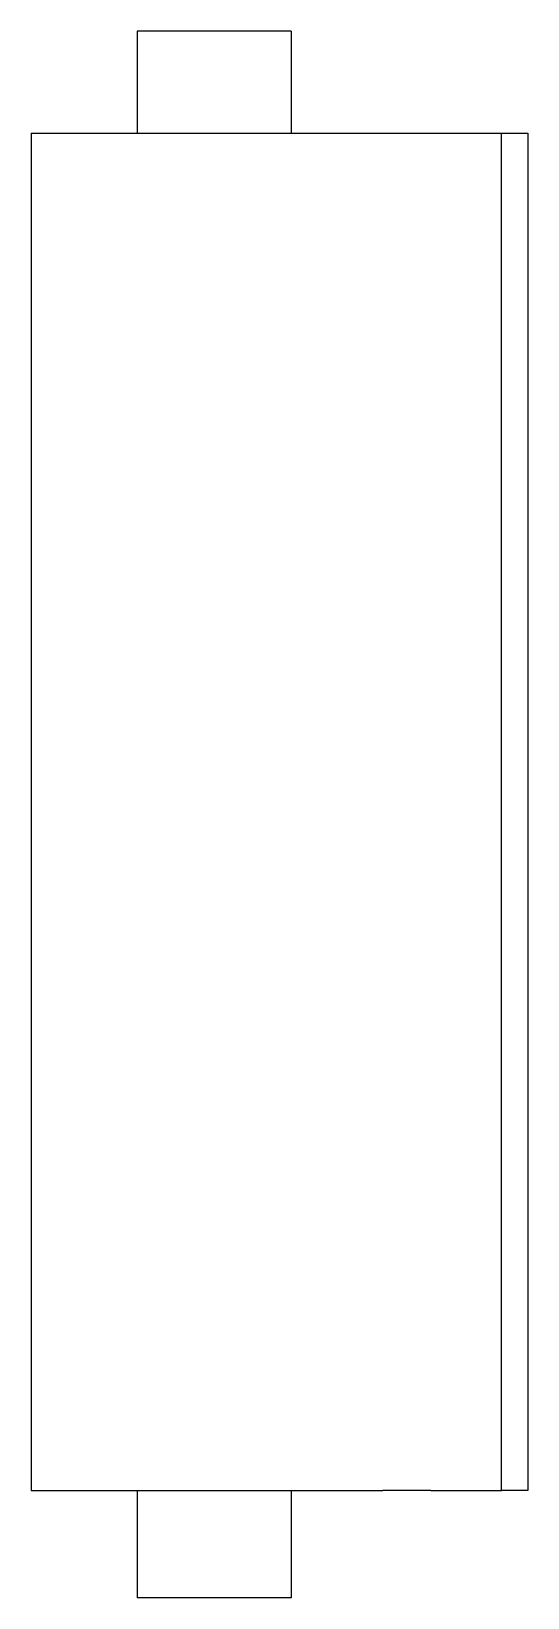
# Model space of a CAD drawing. Header units: metres. Extents: x 0 to 19, y 0 to 59.9.
import ezdxf

# ---------------------------------------------------------------- set-up
doc = ezdxf.new("R2010")
doc.units = ezdxf.units.M

msp = doc.modelspace()

# ---------------------------------------------------------------- linework, layer by layer
for points in [[(4.05, 59.9), (4.05, 59.822), (4.05, 59.744), (4.05, 59.666), (4.05, 59.588), (4.05, 59.51), (4.05, 59.432), (4.05, 59.354), (4.05, 59.276), (4.05, 59.198), (4.05, 59.12), (4.05, 59.042), (4.05, 58.964), (4.05, 58.886), (4.05, 58.808), (4.05, 58.73), (4.05, 58.652), (4.05, 58.574), (4.05, 58.496), (4.05, 58.418), (4.05, 58.34), (4.05, 58.262), (4.05, 58.184), (4.05, 58.106), (4.05, 58.028), (4.05, 57.95), (4.05, 57.872), (4.05, 57.794), (4.05, 57.716), (4.05, 57.638), (4.05, 57.56), (4.05, 57.482), (4.05, 57.404), (4.05, 57.326), (4.05, 57.248), (4.05, 57.17), (4.05, 57.092), (4.05, 57.014), (4.05, 56.936), (4.05, 56.858), (4.05, 56.78), (4.05, 56.702), (4.05, 56.624), (4.05, 56.546), (4.05, 56.468), (4.05, 56.39), (4.05, 56.312), (4.05, 56.234), (4.05, 56.156), (4.05, 56.078), (4.05, 56)], [(9.95, 59.9), (9.929, 59.9), (9.909, 59.9), (9.888, 59.9), (9.85, 59.9), (9.789, 59.9), (9.728, 59.9), (9.667, 59.9), (9.574, 59.9), (9.475, 59.9), (9.377, 59.9), (9.269, 59.9), (9.138, 59.9), (9.007, 59.9), (8.877, 59.9), (8.727, 59.9), (8.571, 59.9), (8.414, 59.9), (8.255, 59.9), (8.08, 59.9), (7.906, 59.9), (7.731, 59.9), (7.551, 59.9), (7.368, 59.9), (7.184, 59.9), (7, 59.9), (6.816, 59.9), (6.632, 59.9), (6.449, 59.9), (6.269, 59.9), (6.094, 59.9), (5.92, 59.9), (5.745, 59.9), (5.586, 59.9), (5.429, 59.9), (5.273, 59.9), (5.123, 59.9), (4.993, 59.9), (4.862, 59.9), (4.731, 59.9), (4.623, 59.9), (4.525, 59.9), (4.426, 59.9), (4.333, 59.9), (4.272, 59.9), (4.211, 59.9), (4.15, 59.9), (4.112, 59.9), (4.091, 59.9), (4.071, 59.9), (4.05, 59.9)], [(9.95, 59.9), (9.95, 59.822), (9.95, 59.744), (9.95, 59.666), (9.95, 59.588), (9.95, 59.51), (9.95, 59.432), (9.95, 59.354), (9.95, 59.276), (9.95, 59.198), (9.95, 59.12), (9.95, 59.042), (9.95, 58.964), (9.95, 58.886), (9.95, 58.808), (9.95, 58.73), (9.95, 58.652), (9.95, 58.574), (9.95, 58.496), (9.95, 58.418), (9.95, 58.34), (9.95, 58.262), (9.95, 58.184), (9.95, 58.106), (9.95, 58.028), (9.95, 57.95), (9.95, 57.872), (9.95, 57.794), (9.95, 57.716), (9.95, 57.638), (9.95, 57.56), (9.95, 57.482), (9.95, 57.404), (9.95, 57.326), (9.95, 57.248), (9.95, 57.17), (9.95, 57.092), (9.95, 57.014), (9.95, 56.936), (9.95, 56.858), (9.95, 56.78), (9.95, 56.702), (9.95, 56.624), (9.95, 56.546), (9.95, 56.468), (9.95, 56.39), (9.95, 56.312), (9.95, 56.234), (9.95, 56.156), (9.95, 56.078), (9.95, 56)], [(0, 56), (0, 54.962), (0, 53.924), (0, 52.886), (0, 51.848), (0, 50.81), (0, 49.772), (0, 48.734), (0, 47.696), (0, 46.658), (0, 45.62), (0, 44.582), (0, 43.544), (0, 42.506), (0, 41.468), (0, 40.43), (0, 39.392), (0, 38.354), (0, 37.316), (0, 36.278), (0, 35.24), (0, 34.202), (0, 33.164), (0, 32.126), (0, 31.088), (0, 30.05), (0, 29.012), (0, 27.974), (0, 26.936), (0, 25.898), (0, 24.86), (0, 23.822), (0, 22.784), (0, 21.746), (0, 20.708), (0, 19.67), (0, 18.632), (0, 17.594), (0, 16.556), (0, 15.518), (0, 14.48), (0, 13.442), (0, 12.404), (0, 11.366), (0, 10.328), (0, 9.29), (0, 8.252), (0, 7.214), (0, 6.176), (0, 5.138), (0, 4.1)], [(0, 56), (0.037, 56), (0.075, 56), (0.112, 56), (0.181, 56), (0.292, 56), (0.403, 56), (0.514, 56), (0.685, 56), (0.865, 56), (1.045, 56), (1.243, 56), (1.486, 56), (1.729, 56), (1.971, 56), (2.252, 56), (2.548, 56), (2.844, 56), (3.145, 56), (3.483, 56), (3.82, 56), (4.158, 56), (4.512, 56), (4.878, 56), (5.245, 56), (5.611, 56), (5.993, 56), (6.374, 56), (6.755, 56), (7.137, 56), (7.518, 56), (7.9, 56), (8.281, 56), (8.651, 56), (9.018, 56), (9.385, 56), (9.745, 56), (10.083, 56), (10.422, 56), (10.761, 56), (11.071, 56), (11.368, 56), (11.666, 56), (11.956, 56), (12.201, 56), (12.446, 56), (12.691, 56), (12.9, 56), (13.083, 56), (13.266, 56), (13.449, 56)], [(13.449, 56), (13.469, 56), (13.489, 56), (13.509, 56), (13.53, 56), (13.554, 56), (13.577, 56), (13.601, 56), (13.627, 56), (13.654, 56), (13.681, 56), (13.708, 56), (13.738, 56), (13.768, 56), (13.798, 56), (13.83, 56), (13.863, 56), (13.896, 56), (13.929, 56), (13.964, 56), (14, 56), (14.035, 56), (14.072, 56), (14.11, 56), (14.148, 56), (14.186, 56), (14.226, 56), (14.266, 56), (14.306, 56), (14.347, 56), (14.389, 56), (14.431, 56), (14.473, 56), (14.516, 56), (14.56, 56), (14.604, 56), (14.647, 56), (14.692, 56), (14.737, 56), (14.782, 56), (14.828, 56), (14.873, 56), (14.919, 56), (14.965, 56), (15.012, 56), (15.058, 56), (15.105, 56), (15.151, 56), (15.198, 56), (15.245, 56), (15.292, 56)], [(15.292, 56), (15.346, 56), (15.4, 56), (15.454, 56), (15.508, 56), (15.562, 56), (15.617, 56), (15.671, 56), (15.725, 56), (15.779, 56), (15.833, 56), (15.887, 56), (15.942, 56), (15.996, 56), (16.05, 56), (16.104, 56), (16.158, 56), (16.212, 56), (16.267, 56), (16.321, 56), (16.375, 56), (16.429, 56), (16.483, 56), (16.537, 56), (16.592, 56), (16.646, 56), (16.7, 56), (16.754, 56), (16.808, 56), (16.862, 56), (16.917, 56), (16.971, 56), (17.025, 56), (17.079, 56), (17.133, 56), (17.187, 56), (17.242, 56), (17.296, 56), (17.35, 56), (17.404, 56), (17.458, 56), (17.512, 56), (17.567, 56), (17.621, 56), (17.675, 56), (17.729, 56), (17.783, 56), (17.837, 56), (17.892, 56), (17.946, 56), (18, 56)], [(18, 4.1), (18, 5.138), (18, 6.176), (18, 7.214), (18, 8.252), (18, 9.29), (18, 10.328), (18, 11.366), (18, 12.404), (18, 13.442), (18, 14.48), (18, 15.518), (18, 16.556), (18, 17.594), (18, 18.632), (18, 19.67), (18, 20.708), (18, 21.746), (18, 22.784), (18, 23.822), (18, 24.86), (18, 25.898), (18, 26.936), (18, 27.974), (18, 29.012), (18, 30.05), (18, 31.088), (18, 32.126), (18, 33.164), (18, 34.202), (18, 35.24), (18, 36.278), (18, 37.316), (18, 38.354), (18, 39.392), (18, 40.43), (18, 41.468), (18, 42.506), (18, 43.544), (18, 44.582), (18, 45.62), (18, 46.658), (18, 47.696), (18, 48.734), (18, 49.772), (18, 50.81), (18, 51.848), (18, 52.886), (18, 53.924), (18, 54.962), (18, 56)], [(18, 56), (18.02, 56), (18.04, 56), (18.06, 56), (18.08, 56), (18.1, 56), (18.12, 56), (18.14, 56), (18.16, 56), (18.18, 56), (18.2, 56), (18.22, 56), (18.24, 56), (18.26, 56), (18.28, 56), (18.3, 56), (18.32, 56), (18.34, 56), (18.36, 56), (18.38, 56), (18.4, 56), (18.42, 56), (18.44, 56), (18.46, 56), (18.48, 56), (18.5, 56), (18.52, 56), (18.54, 56), (18.56, 56), (18.58, 56), (18.6, 56), (18.62, 56), (18.64, 56), (18.66, 56), (18.68, 56), (18.7, 56), (18.72, 56), (18.74, 56), (18.76, 56), (18.78, 56), (18.8, 56), (18.82, 56), (18.84, 56), (18.86, 56), (18.88, 56), (18.9, 56), (18.92, 56), (18.94, 56), (18.96, 56), (18.98, 56), (19, 56)], [(19, 56), (19, 54.962), (19, 53.924), (19, 52.886), (19, 51.848), (19, 50.81), (19, 49.772), (19, 48.734), (19, 47.696), (19, 46.658), (19, 45.62), (19, 44.582), (19, 43.544), (19, 42.506), (19, 41.468), (19, 40.43), (19, 39.392), (19, 38.354), (19, 37.316), (19, 36.278), (19, 35.24), (19, 34.202), (19, 33.164), (19, 32.126), (19, 31.088), (19, 30.05), (19, 29.012), (19, 27.974), (19, 26.936), (19, 25.898), (19, 24.86), (19, 23.822), (19, 22.784), (19, 21.746), (19, 20.708), (19, 19.67), (19, 18.632), (19, 17.594), (19, 16.556), (19, 15.518), (19, 14.48), (19, 13.442), (19, 12.404), (19, 11.366), (19, 10.328), (19, 9.29), (19, 8.252), (19, 7.214), (19, 6.176), (19, 5.138), (19, 4.1)], [(0, 4.1), (0.037, 4.1), (0.075, 4.1), (0.112, 4.1), (0.181, 4.1), (0.292, 4.1), (0.403, 4.1), (0.514, 4.1), (0.685, 4.1), (0.865, 4.1), (1.045, 4.1), (1.243, 4.1), (1.486, 4.1), (1.729, 4.1), (1.971, 4.1), (2.252, 4.1), (2.548, 4.1), (2.844, 4.1), (3.145, 4.1), (3.483, 4.1), (3.82, 4.1), (4.158, 4.1), (4.512, 4.1), (4.878, 4.1), (5.245, 4.1), (5.611, 4.1), (5.993, 4.1), (6.374, 4.1), (6.755, 4.1), (7.137, 4.1), (7.518, 4.1), (7.9, 4.1), (8.281, 4.1), (8.651, 4.1), (9.018, 4.1), (9.385, 4.1), (9.745, 4.1), (10.083, 4.1), (10.422, 4.1), (10.761, 4.1), (11.071, 4.1), (11.368, 4.1), (11.666, 4.1), (11.956, 4.1), (12.201, 4.1), (12.446, 4.1), (12.691, 4.1), (12.9, 4.1), (13.083, 4.1), (13.266, 4.1), (13.449, 4.1)], [(4.05, 4.1), (4.05, 4.018), (4.05, 3.936), (4.05, 3.854), (4.05, 3.772), (4.05, 3.69), (4.05, 3.608), (4.05, 3.526), (4.05, 3.444), (4.05, 3.362), (4.05, 3.28), (4.05, 3.198), (4.05, 3.116), (4.05, 3.034), (4.05, 2.952), (4.05, 2.87), (4.05, 2.788), (4.05, 2.706), (4.05, 2.624), (4.05, 2.542), (4.05, 2.46), (4.05, 2.378), (4.05, 2.296), (4.05, 2.214), (4.05, 2.132), (4.05, 2.05), (4.05, 1.968), (4.05, 1.886), (4.05, 1.804), (4.05, 1.722), (4.05, 1.64), (4.05, 1.558), (4.05, 1.476), (4.05, 1.394), (4.05, 1.312), (4.05, 1.23), (4.05, 1.148), (4.05, 1.066), (4.05, 0.984), (4.05, 0.902), (4.05, 0.82), (4.05, 0.738), (4.05, 0.656), (4.05, 0.574), (4.05, 0.492), (4.05, 0.41), (4.05, 0.328), (4.05, 0.246), (4.05, 0.164), (4.05, 0.082), (4.05, 0)], [(9.95, 4.1), (9.95, 4.018), (9.95, 3.936), (9.95, 3.854), (9.95, 3.772), (9.95, 3.69), (9.95, 3.608), (9.95, 3.526), (9.95, 3.444), (9.95, 3.362), (9.95, 3.28), (9.95, 3.198), (9.95, 3.116), (9.95, 3.034), (9.95, 2.952), (9.95, 2.87), (9.95, 2.788), (9.95, 2.706), (9.95, 2.624), (9.95, 2.542), (9.95, 2.46), (9.95, 2.378), (9.95, 2.296), (9.95, 2.214), (9.95, 2.132), (9.95, 2.05), (9.95, 1.968), (9.95, 1.886), (9.95, 1.804), (9.95, 1.722), (9.95, 1.64), (9.95, 1.558), (9.95, 1.476), (9.95, 1.394), (9.95, 1.312), (9.95, 1.23), (9.95, 1.148), (9.95, 1.066), (9.95, 0.984), (9.95, 0.902), (9.95, 0.82), (9.95, 0.738), (9.95, 0.656), (9.95, 0.574), (9.95, 0.492), (9.95, 0.41), (9.95, 0.328), (9.95, 0.246), (9.95, 0.164), (9.95, 0.082), (9.95, 0)], [(15.292, 4.1), (15.245, 4.1), (15.198, 4.1), (15.151, 4.1), (15.105, 4.1), (15.058, 4.1), (15.012, 4.1), (14.965, 4.1), (14.919, 4.1), (14.873, 4.1), (14.828, 4.1), (14.782, 4.1), (14.737, 4.1), (14.692, 4.1), (14.647, 4.1), (14.604, 4.1), (14.56, 4.1), (14.516, 4.1), (14.473, 4.1), (14.431, 4.1), (14.389, 4.1), (14.347, 4.1), (14.306, 4.1), (14.266, 4.1), (14.226, 4.1), (14.186, 4.1), (14.148, 4.1), (14.11, 4.1), (14.072, 4.1), (14.035, 4.1), (14, 4.1), (13.964, 4.1), (13.929, 4.1), (13.896, 4.1), (13.863, 4.1), (13.83, 4.1), (13.798, 4.1), (13.768, 4.1), (13.738, 4.1), (13.708, 4.1), (13.681, 4.1), (13.654, 4.1), (13.627, 4.1), (13.601, 4.1), (13.577, 4.1), (13.554, 4.1), (13.53, 4.1), (13.509, 4.1), (13.489, 4.1), (13.469, 4.1), (13.449, 4.1)], [(15.292, 4.1), (15.346, 4.1), (15.4, 4.1), (15.454, 4.1), (15.508, 4.1), (15.562, 4.1), (15.617, 4.1), (15.671, 4.1), (15.725, 4.1), (15.779, 4.1), (15.833, 4.1), (15.887, 4.1), (15.942, 4.1), (15.996, 4.1), (16.05, 4.1), (16.104, 4.1), (16.158, 4.1), (16.212, 4.1), (16.267, 4.1), (16.321, 4.1), (16.375, 4.1), (16.429, 4.1), (16.483, 4.1), (16.537, 4.1), (16.592, 4.1), (16.646, 4.1), (16.7, 4.1), (16.754, 4.1), (16.808, 4.1), (16.862, 4.1), (16.917, 4.1), (16.971, 4.1), (17.025, 4.1), (17.079, 4.1), (17.133, 4.1), (17.187, 4.1), (17.242, 4.1), (17.296, 4.1), (17.35, 4.1), (17.404, 4.1), (17.458, 4.1), (17.512, 4.1), (17.567, 4.1), (17.621, 4.1), (17.675, 4.1), (17.729, 4.1), (17.783, 4.1), (17.837, 4.1), (17.892, 4.1), (17.946, 4.1), (18, 4.1)], [(19, 4.1), (18.98, 4.1), (18.96, 4.1), (18.94, 4.1), (18.92, 4.1), (18.9, 4.1), (18.88, 4.1), (18.86, 4.1), (18.84, 4.1), (18.82, 4.1), (18.8, 4.1), (18.78, 4.1), (18.76, 4.1), (18.74, 4.1), (18.72, 4.1), (18.7, 4.1), (18.68, 4.1), (18.66, 4.1), (18.64, 4.1), (18.62, 4.1), (18.6, 4.1), (18.58, 4.1), (18.56, 4.1), (18.54, 4.1), (18.52, 4.1), (18.5, 4.1), (18.48, 4.1), (18.46, 4.1), (18.44, 4.1), (18.42, 4.1), (18.4, 4.1), (18.38, 4.1), (18.36, 4.1), (18.34, 4.1), (18.32, 4.1), (18.3, 4.1), (18.28, 4.1), (18.26, 4.1), (18.24, 4.1), (18.22, 4.1), (18.2, 4.1), (18.18, 4.1), (18.16, 4.1), (18.14, 4.1), (18.12, 4.1), (18.1, 4.1), (18.08, 4.1), (18.06, 4.1), (18.04, 4.1), (18.02, 4.1), (18, 4.1)], [(9.95, 0), (9.929, 0), (9.909, 0), (9.888, 0), (9.85, 0), (9.789, 0), (9.728, 0), (9.667, 0), (9.574, 0), (9.475, 0), (9.377, 0), (9.269, 0), (9.138, 0), (9.007, 0), (8.877, 0), (8.727, 0), (8.571, 0), (8.414, 0), (8.255, 0), (8.08, 0), (7.906, 0), (7.731, 0), (7.551, 0), (7.368, 0), (7.184, 0), (7, 0), (6.816, 0), (6.632, 0), (6.449, 0), (6.269, 0), (6.094, 0), (5.92, 0), (5.745, 0), (5.586, 0), (5.429, 0), (5.273, 0), (5.123, 0), (4.993, 0), (4.862, 0), (4.731, 0), (4.623, 0), (4.525, 0), (4.426, 0), (4.333, 0), (4.272, 0), (4.211, 0), (4.15, 0), (4.112, 0), (4.091, 0), (4.071, 0), (4.05, 0)]]:
    msp.add_lwpolyline(points)

doc.saveas('drawing.dxf')
